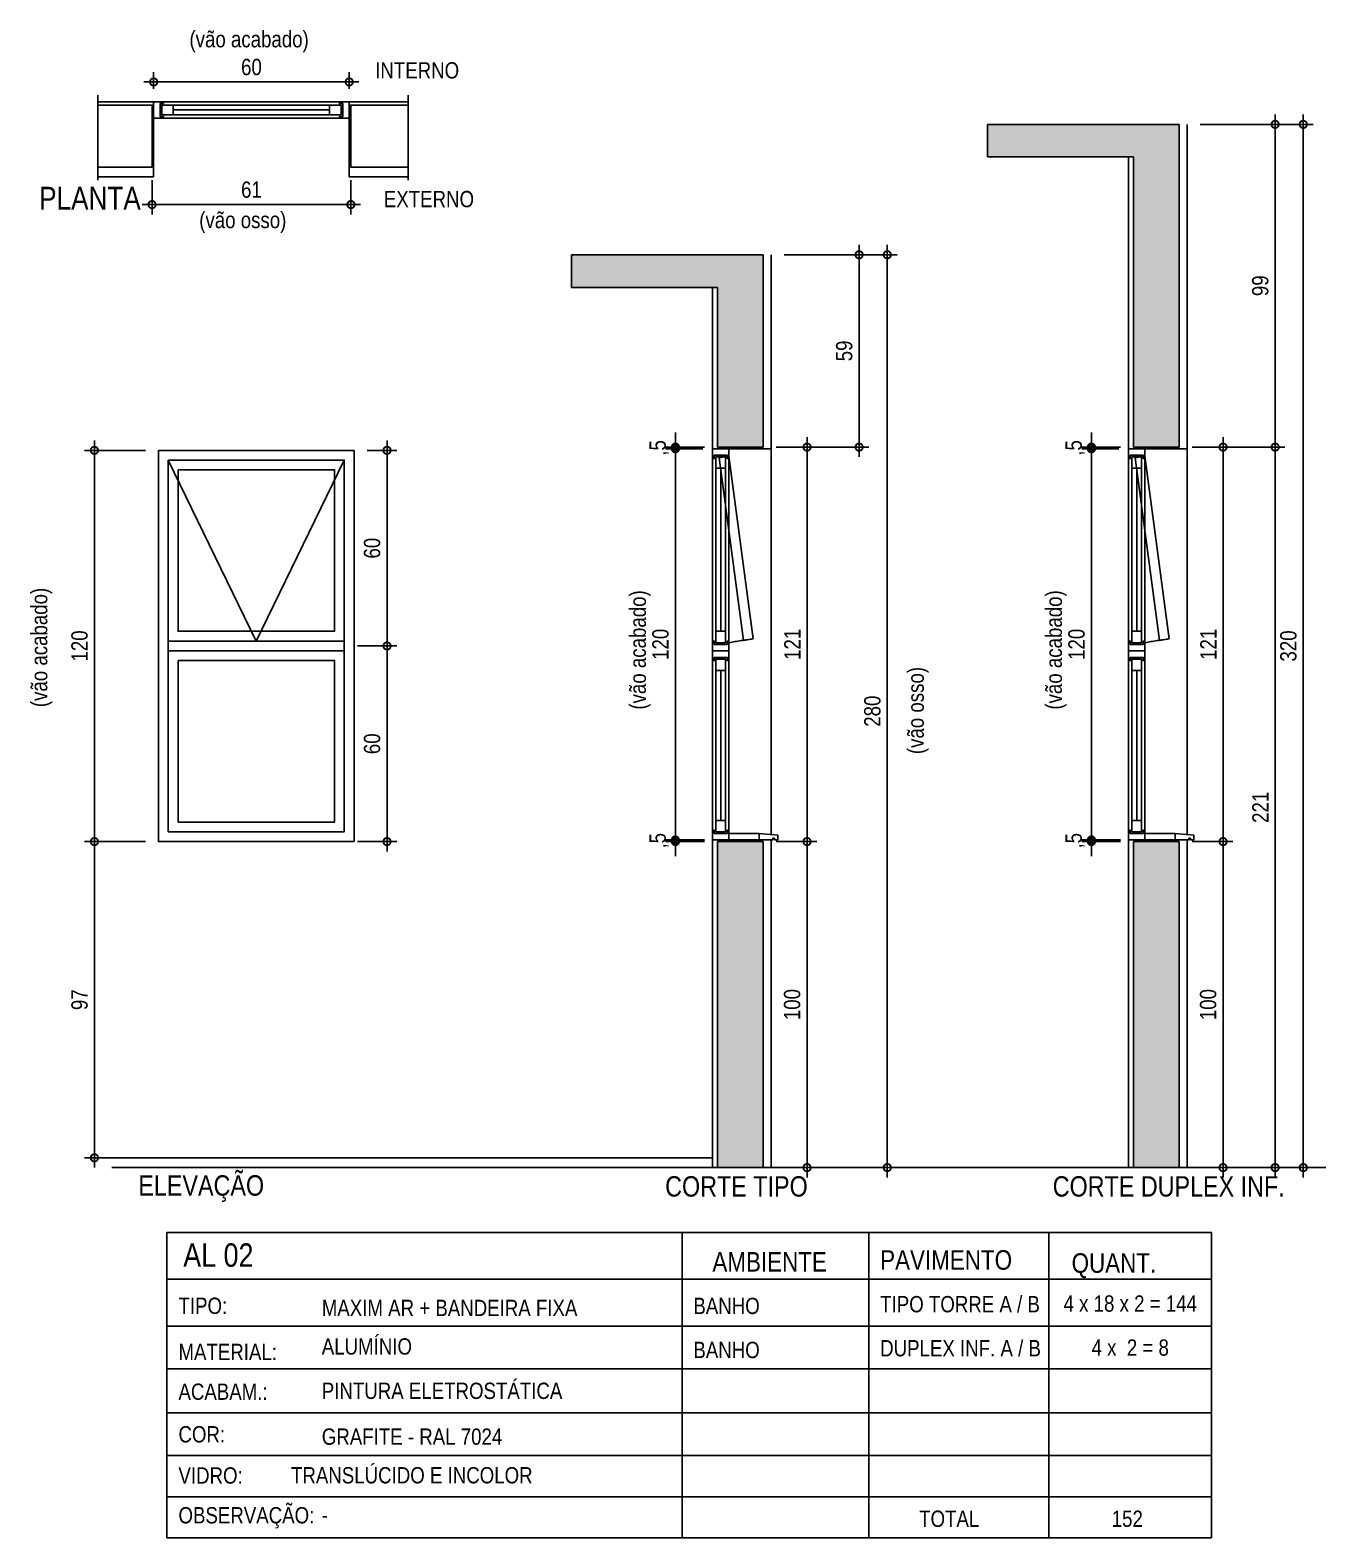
# Model space of a CAD drawing. Header units: metres. Extents: x -0.2 to 51.6, y -20.8 to 5.5.
# Drawn here: x 3.768 to 7.72, y 0.379 to 5.004 of the extents above; entities that cross this region are included whole.
import ezdxf

# ---------------------------------------------------------------- set-up
doc = ezdxf.new("R2010")
doc.units = ezdxf.units.M
doc.linetypes.add('DASHEDX2', pattern=[1.5, 1, -0.5])
for name, color, linetype in [('ARQ-ALV ACAB', 4, 'Continuous'), ('ARQ-ALV OSSO', 5, 'Continuous'), ('ARQ-AUX', 7, 'Continuous'), ('ARQ-AUX1', 1, 'Continuous'), ('ARQ-AUX2', 2, 'Continuous'), ('ARQ-CAX', 1, 'Continuous'), ('ARQ-CAX @ 1', 1, 'Continuous'), ('ARQ-DIM', 2, 'Continuous'), ('ARQ-ENCH', 1, 'Continuous'), ('ARQ-EST', 2, 'Continuous'), ('ARQ-PRJ', 7, 'DASHEDX2'), ('ARQ-TXT', 2, 'Continuous'), ('ES-CORTE', 2, 'Continuous')]:
    doc.layers.add(name, color=color, linetype=linetype)
doc.styles.add('Adesa', font='ARIALN.TTF')
doc.styles.get("Standard").update_dxf_attribs({"font": 'arial.ttf'})
doc.dimstyles.new('ADESA 1-0025', dxfattribs={"dimtxt": 0.05, "dimasz": 0.045, "dimexe": 0.03, "dimexo": 0.04, "dimgap": 0.02, "dimtad": 1, "dimtoh": 1, "dimdec": 0, "dimlfac": 100, "dimzin": 4, "dimtxsty": 'Adesa', "dimblk": 'DOTSMALL', "dimcen": 1, "dimdle": 0.03, "dimclrd": 1, "dimclre": 1, "dimclrt": 256, "dimazin": 1, "dimtm": 1e-09, "dimtfac": 1, "dimtdec": 0, "dimtix": 1, "dimtmove": 2, "dimatfit": 0, "dimldrblk": 'DOTSMALL', "dimfxl": 0.8, "dimtvp": 2, "dimtolj": 1, "dimtzin": 0, "dimarcsym": 0})

# ---------------------------------------------------------------- blocks, each defined once
blk = doc.blocks.new('_DotSmall')
at = {"color": 0, "linetype": 'ByBlock', "const_width": 0.5}
blk.add_lwpolyline([(-0.0625, 0, 1), (0.0625, 0, 1)], format="xyb", close=True, dxfattribs=at)
blk = doc.blocks.new('*D32')
at = {"layer": 'ARQ-DIM', "color": 1, "lineweight": -2, "transparency": 16777216}
for p, q in [((4.1471, 4.8238), (4.1471, 4.8748)), ((4.7471, 4.8238), (4.7471, 4.8748)), ((4.1171, 4.8448), (4.7771, 4.8448))]:
    blk.add_line(p, q, dxfattribs=at)
at = {"layer": 'Defpoints', "color": 0, "transparency": 16777216}
for p in [(4.7471, 4.8448), (4.1471, 4.7838), (4.7471, 4.7838)]:
    blk.add_point(p, dxfattribs=at)
at = {"layer": 'ARQ-DIM', "color": 1, "lineweight": -2, "transparency": 16777216, "xscale": 0.045, "yscale": 0.045, "zscale": 0.045, "rotation": 180}
blk.add_blockref('_DotSmall', (4.1471, 4.8448), dxfattribs=at)
at = {"layer": 'ARQ-DIM', "color": 1, "lineweight": -2, "transparency": 16777216, "xscale": 0.045, "yscale": 0.045, "zscale": 0.045}
blk.add_blockref('_DotSmall', (4.7471, 4.8448), dxfattribs=at)
at = {"layer": 'ARQ-DIM', "transparency": 16777216, "insert": (4.4471, 4.8903), "char_height": 0.05, "attachment_point": 5, "style": 'Adesa'}
blk.add_mtext('\\A1;60', dxfattribs=at)
blk = doc.blocks.new('*D33')
at = {"layer": 'ARQ-DIM', "color": 1, "lineweight": -2, "transparency": 16777216}
for p, q in [((4.1421, 4.5438), (4.1421, 4.4386)), ((4.7521, 4.5438), (4.7521, 4.4386)), ((4.1121, 4.4686), (4.7821, 4.4686))]:
    blk.add_line(p, q, dxfattribs=at)
at = {"layer": 'Defpoints', "color": 0, "transparency": 16777216}
for p in [(4.1421, 4.5838), (4.7521, 4.5838), (4.7521, 4.4686)]:
    blk.add_point(p, dxfattribs=at)
at = {"layer": 'ARQ-DIM', "color": 1, "lineweight": -2, "transparency": 16777216, "xscale": 0.045, "yscale": 0.045, "zscale": 0.045, "rotation": 180}
blk.add_blockref('_DotSmall', (4.1421, 4.4686), dxfattribs=at)
at = {"layer": 'ARQ-DIM', "color": 1, "lineweight": -2, "transparency": 16777216, "xscale": 0.045, "yscale": 0.045, "zscale": 0.045}
blk.add_blockref('_DotSmall', (4.7521, 4.4686), dxfattribs=at)
at = {"layer": 'ARQ-DIM', "transparency": 16777216, "insert": (4.4471, 4.5141), "char_height": 0.05, "attachment_point": 5, "style": 'Adesa'}
blk.add_mtext('\\A1;61', dxfattribs=at)
blk = doc.blocks.new('*D23')
at = {"layer": 'ARQ-DIM', "color": 1, "lineweight": -2, "transparency": 16777216}
for p, q in [((4.1221, 3.7147), (3.9353, 3.7147)), ((3.9653, 3.7447), (3.9653, 2.4847)), ((4.1221, 2.5147), (3.9353, 2.5147))]:
    blk.add_line(p, q, dxfattribs=at)
at = {"layer": 'Defpoints', "color": 0, "transparency": 16777216}
for p in [(4.1621, 3.7147), (3.9653, 2.5147), (4.1621, 2.5147)]:
    blk.add_point(p, dxfattribs=at)
at = {"layer": 'ARQ-DIM', "color": 1, "lineweight": -2, "transparency": 16777216, "xscale": 0.045, "yscale": 0.045, "zscale": 0.045}
for p, rotation in [((3.9653, 3.7147), 90), ((3.9653, 2.5147), 270)]:
    blk.add_blockref('_DotSmall', p, dxfattribs=dict(at, rotation=rotation))
at = {"layer": 'ARQ-DIM', "transparency": 16777216, "insert": (3.9198, 3.1147), "char_height": 0.05, "attachment_point": 5, "rotation": 90, "style": 'Adesa'}
blk.add_mtext('\\A1;120', dxfattribs=at)
blk = doc.blocks.new('*D24')
at = {"layer": 'ARQ-DIM', "color": 1, "lineweight": -2, "transparency": 16777216}
for p, q in [((3.9653, 2.5447), (3.9653, 1.5147)), ((4.1221, 2.5147), (3.9353, 2.5147)), ((4.1221, 1.5447), (3.9353, 1.5447))]:
    blk.add_line(p, q, dxfattribs=at)
at = {"layer": 'Defpoints', "color": 0, "transparency": 16777216}
for p in [(4.1621, 2.5147), (3.9653, 1.5447), (4.1621, 1.5447)]:
    blk.add_point(p, dxfattribs=at)
at = {"layer": 'ARQ-DIM', "color": 1, "lineweight": -2, "transparency": 16777216, "xscale": 0.045, "yscale": 0.045, "zscale": 0.045}
for p, rotation in [((3.9653, 2.5147), 90), ((3.9653, 1.5447), 270)]:
    blk.add_blockref('_DotSmall', p, dxfattribs=dict(at, rotation=rotation))
at = {"layer": 'ARQ-DIM', "transparency": 16777216, "insert": (3.9198, 2.0297), "char_height": 0.05, "attachment_point": 5, "rotation": 90, "style": 'Adesa'}
blk.add_mtext('\\A1;97', dxfattribs=at)
blk = doc.blocks.new('*D25')
at = {"layer": 'ARQ-DIM', "color": 1, "lineweight": -2, "transparency": 16777216}
for p, q in [((6.0821, 4.3147), (6.3419, 4.3147)), ((6.3119, 3.6947), (6.3119, 4.3447)), ((6.0571, 3.7247), (6.3419, 3.7247))]:
    blk.add_line(p, q, dxfattribs=at)
at = {"layer": 'Defpoints', "color": 0, "transparency": 16777216}
for p in [(6.0421, 4.3147), (6.3119, 4.3147), (6.0171, 3.7247)]:
    blk.add_point(p, dxfattribs=at)
at = {"layer": 'ARQ-DIM', "color": 1, "lineweight": -2, "transparency": 16777216, "xscale": 0.045, "yscale": 0.045, "zscale": 0.045}
for p, rotation in [((6.3119, 4.3147), 90), ((6.3119, 3.7247), 270)]:
    blk.add_blockref('_DotSmall', p, dxfattribs=dict(at, rotation=rotation))
at = {"layer": 'ARQ-DIM', "transparency": 16777216, "insert": (6.2664, 4.0197), "char_height": 0.05, "attachment_point": 5, "rotation": 90, "style": 'Adesa'}
blk.add_mtext('\\A1;59', dxfattribs=at)
blk = doc.blocks.new('*D26')
at = {"layer": 'ARQ-DIM', "color": 1, "lineweight": -2, "transparency": 16777216}
for p, q in [((6.33, 4.3147), (6.4283, 4.3147)), ((6.3983, 4.3447), (6.3983, 1.4847)), ((6.3406, 1.5147), (6.4283, 1.5147))]:
    blk.add_line(p, q, dxfattribs=at)
at = {"layer": 'Defpoints', "color": 0, "transparency": 16777216}
for p in [(6.29, 4.3147), (6.3006, 1.5147), (6.3983, 1.5147)]:
    blk.add_point(p, dxfattribs=at)
at = {"layer": 'ARQ-DIM', "color": 1, "lineweight": -2, "transparency": 16777216, "xscale": 0.045, "yscale": 0.045, "zscale": 0.045}
for p, rotation in [((6.3983, 4.3147), 90), ((6.3983, 1.5147), 270)]:
    blk.add_blockref('_DotSmall', p, dxfattribs=dict(at, rotation=rotation))
at = {"layer": 'ARQ-DIM', "transparency": 16777216, "insert": (6.3527, 2.9147), "char_height": 0.05, "attachment_point": 5, "rotation": 90, "style": 'Adesa'}
blk.add_mtext('\\A1;280', dxfattribs=at)
blk = doc.blocks.new('*U21')
at = {"color": 0, "linetype": 'ByBlock', "ltscale": 0.5}
for points in [[(0.02, -0.045), (0.02, -0.045), (0.02, -0.045), (0.02, -0.045), (0.02, -0.045), (0.02, -0.045), (0.02, -0.045), (0.02, -0.045), (0.02, -0.045), (0.03, -0.045), (0.03, -0.05), (0, -0.05), (0, 0), (0.03, 0), (0.03, -0.005), (0.02, -0.005), (0.02, -0.045)], [(0.58, -0.045), (0.58, -0.045), (0.58, -0.045), (0.58, -0.045), (0.58, -0.045), (0.58, -0.045), (0.58, -0.045), (0.58, -0.045), (0.58, -0.045), (0.57, -0.045), (0.57, -0.05), (0.6, -0.05), (0.6, 0), (0.57, 0), (0.57, -0.005), (0.58, -0.005), (0.58, -0.045)], [(0.025, -0.01), (0.06, -0.01), (0.06, -0.04), (0.025, -0.04)], [(0.575, -0.01), (0.54, -0.01), (0.54, -0.04), (0.575, -0.04)]]:
    blk.add_lwpolyline(points, close=True, dxfattribs=at)
at = {"color": 8, "linetype": 'ByBlock', "ltscale": 0.5}
for points in [[(0.57, 0), (0.03, 0)], [(0.57, -0.05), (0.03, -0.05)]]:
    blk.add_lwpolyline(points, dxfattribs=at)
at = {"color": 7, "linetype": 'ByBlock', "ltscale": 0.5}
blk.add_lwpolyline([(0.54, -0.01), (0.54, -0.04), (0.06, -0.04), (0.06, -0.01)], close=True, dxfattribs=at)
blk.add_lwpolyline([(0.06, -0.025), (0.54, -0.025)], dxfattribs=at)
blk = doc.blocks.new('*D27')
at = {"layer": 'ARQ-DIM', "color": 1, "lineweight": -2, "transparency": 16777216}
for p, q in [((6.1521, 2.5447), (6.1521, 1.4847)), ((6.0571, 2.5147), (6.1821, 2.5147)), ((6.0571, 1.5147), (6.1821, 1.5147))]:
    blk.add_line(p, q, dxfattribs=at)
at = {"layer": 'Defpoints', "color": 0, "transparency": 16777216}
for p in [(6.0171, 2.5147), (6.0171, 1.5147), (6.1521, 1.5147)]:
    blk.add_point(p, dxfattribs=at)
at = {"layer": 'ARQ-DIM', "color": 1, "lineweight": -2, "transparency": 16777216, "xscale": 0.045, "yscale": 0.045, "zscale": 0.045}
for p, rotation in [((6.1521, 2.5147), 90), ((6.1521, 1.5147), 270)]:
    blk.add_blockref('_DotSmall', p, dxfattribs=dict(at, rotation=rotation))
at = {"layer": 'ARQ-DIM', "transparency": 16777216, "insert": (6.1065, 2.0147), "char_height": 0.05, "attachment_point": 5, "rotation": 90, "style": 'Adesa'}
blk.add_mtext('\\A1;100', dxfattribs=at)
blk = doc.blocks.new('*D28')
at = {"layer": 'ARQ-DIM', "color": 1, "lineweight": -2, "transparency": 16777216}
for p, q in [((6.1521, 2.4847), (6.1521, 3.7547)), ((6.0571, 3.7247), (6.1821, 3.7247)), ((6.0571, 2.5147), (6.1821, 2.5147))]:
    blk.add_line(p, q, dxfattribs=at)
at = {"layer": 'Defpoints', "color": 0, "transparency": 16777216}
for p in [(6.0171, 3.7247), (6.1521, 3.7247), (6.0171, 2.5147)]:
    blk.add_point(p, dxfattribs=at)
at = {"layer": 'ARQ-DIM', "color": 1, "lineweight": -2, "transparency": 16777216, "xscale": 0.045, "yscale": 0.045, "zscale": 0.045}
for p, rotation in [((6.1521, 3.7247), 90), ((6.1521, 2.5147), 270)]:
    blk.add_blockref('_DotSmall', p, dxfattribs=dict(at, rotation=rotation))
at = {"layer": 'ARQ-DIM', "transparency": 16777216, "insert": (6.107, 3.1197), "char_height": 0.05, "attachment_point": 5, "rotation": 90, "style": 'Adesa'}
blk.add_mtext('\\A1;121', dxfattribs=at)
blk = doc.blocks.new('*D34')
at = {"layer": 'ARQ-DIM', "color": 1, "lineweight": -2, "transparency": 16777216}
for p, q in [((7.5885, 3.7547), (7.5885, 1.4847)), ((7.4715, 3.7247), (7.6185, 3.7247)), ((7.5743, 1.5147), (7.6185, 1.5147))]:
    blk.add_line(p, q, dxfattribs=at)
at = {"layer": 'Defpoints', "color": 0, "transparency": 16777216}
for p in [(7.4315, 3.7247), (7.5343, 1.5147), (7.5885, 1.5147)]:
    blk.add_point(p, dxfattribs=at)
at = {"layer": 'ARQ-DIM', "color": 1, "lineweight": -2, "transparency": 16777216, "xscale": 0.045, "yscale": 0.045, "zscale": 0.045}
for p, rotation in [((7.5885, 3.7247), 90), ((7.5885, 1.5147), 270)]:
    blk.add_blockref('_DotSmall', p, dxfattribs=dict(at, rotation=rotation))
at = {"layer": 'ARQ-DIM', "transparency": 16777216, "insert": (7.5434, 2.6197), "char_height": 0.05, "attachment_point": 5, "rotation": 90, "style": 'Adesa'}
blk.add_mtext('\\A1;221', dxfattribs=at)
blk = doc.blocks.new('*D29')
at = {"layer": 'ARQ-DIM', "color": 1, "lineweight": -2, "transparency": 16777216}
for p, q in [((5.7482, 3.7497), (5.7482, 2.4897)), ((5.8321, 3.7197), (5.7182, 3.7197)), ((5.8321, 2.5197), (5.7182, 2.5197))]:
    blk.add_line(p, q, dxfattribs=at)
at = {"layer": 'Defpoints', "color": 0, "transparency": 16777216}
for p in [(5.8721, 3.7197), (5.7482, 2.5197), (5.8721, 2.5197)]:
    blk.add_point(p, dxfattribs=at)
at = {"layer": 'ARQ-DIM', "color": 1, "lineweight": -2, "transparency": 16777216, "xscale": 0.045, "yscale": 0.045, "zscale": 0.045}
for p, rotation in [((5.7482, 3.7197), 90), ((5.7482, 2.5197), 270)]:
    blk.add_blockref('_DotSmall', p, dxfattribs=dict(at, rotation=rotation))
at = {"layer": 'ARQ-DIM', "transparency": 16777216, "insert": (5.7026, 3.1197), "char_height": 0.05, "attachment_point": 5, "rotation": 90, "style": 'Adesa'}
blk.add_mtext('\\A1;120', dxfattribs=at)
blk = doc.blocks.new('*D30')
at = {"layer": 'ARQ-DIM', "color": 1, "lineweight": -2, "transparency": 16777216}
for p, q in [((5.7482, 3.7247), (5.7482, 3.7697)), ((5.8371, 3.7247), (5.7182, 3.7247)), ((5.8321, 3.7197), (5.7182, 3.7197)), ((5.7482, 3.7247), (5.7482, 3.7197)), ((5.7482, 3.7197), (5.7482, 3.6747))]:
    blk.add_line(p, q, dxfattribs=at)
at = {"layer": 'Defpoints', "color": 0, "transparency": 16777216}
for p in [(5.7482, 3.7197), (5.8721, 3.7197), (5.8771, 3.7247)]:
    blk.add_point(p, dxfattribs=at)
at = {"layer": 'ARQ-DIM', "color": 1, "lineweight": -2, "transparency": 16777216, "xscale": 0.045, "yscale": 0.045, "zscale": 0.045}
for p, rotation in [((5.7482, 3.7247), 270), ((5.7482, 3.7197), 90)]:
    blk.add_blockref('_DotSmall', p, dxfattribs=dict(at, rotation=rotation))
at = {"layer": 'ARQ-DIM', "transparency": 16777216, "insert": (5.6982, 3.7222), "char_height": 0.05, "attachment_point": 5, "rotation": 90, "style": 'Adesa'}
blk.add_mtext('\\A1;,5', dxfattribs=at)
blk = doc.blocks.new('*D31')
at = {"layer": 'ARQ-DIM', "color": 1, "lineweight": -2, "transparency": 16777216}
for p, q in [((5.7482, 2.5197), (5.7482, 2.5647)), ((5.8371, 2.5197), (5.7182, 2.5197)), ((5.8371, 2.5147), (5.7182, 2.5147)), ((5.7482, 2.5147), (5.7482, 2.5197)), ((5.7482, 2.5147), (5.7482, 2.4697))]:
    blk.add_line(p, q, dxfattribs=at)
at = {"layer": 'Defpoints', "color": 0, "transparency": 16777216}
for p in [(5.7482, 2.5197), (5.8771, 2.5197), (5.8771, 2.5147)]:
    blk.add_point(p, dxfattribs=at)
at = {"layer": 'ARQ-DIM', "color": 1, "lineweight": -2, "transparency": 16777216, "xscale": 0.045, "yscale": 0.045, "zscale": 0.045}
for p, rotation in [((5.7482, 2.5197), 270), ((5.7482, 2.5147), 90)]:
    blk.add_blockref('_DotSmall', p, dxfattribs=dict(at, rotation=rotation))
at = {"layer": 'ARQ-DIM', "transparency": 16777216, "insert": (5.6982, 2.5172), "char_height": 0.05, "attachment_point": 5, "rotation": 90, "style": 'Adesa'}
blk.add_mtext('\\A1;,5', dxfattribs=at)
blk = doc.blocks.new('*U22')
at = {"color": 0, "linetype": 'ByBlock', "ltscale": 0.5}
for points in [[(0.02, -0.045), (0.02, -0.045), (0.02, -0.045), (0.02, -0.045), (0.02, -0.045), (0.02, -0.045), (0.02, -0.045), (0.02, -0.045), (0.02, -0.045), (0.03, -0.045), (0.03, -0.05), (0, -0.05), (0, 0), (0.03, 0), (0.03, -0.005), (0.02, -0.005), (0.02, -0.045)], [(0.6, -0.045), (0.6, -0.045), (0.6, -0.045), (0.6, -0.045), (0.6, -0.045), (0.6, -0.045), (0.6, -0.045), (0.6, -0.045), (0.6, -0.045), (0.59, -0.045), (0.59, -0.05), (0.62, -0.05), (0.62, 0), (0.59, 0), (0.59, -0.005), (0.6, -0.005), (0.6, -0.045)], [(0.025, -0.01), (0.06, -0.01), (0.06, -0.04), (0.025, -0.04)], [(0.595, -0.01), (0.56, -0.01), (0.56, -0.04), (0.595, -0.04)]]:
    blk.add_lwpolyline(points, close=True, dxfattribs=at)
at = {"color": 8, "linetype": 'ByBlock', "ltscale": 0.5}
for points in [[(0.59, 0), (0.03, 0)], [(0.59, -0.05), (0.03, -0.05)]]:
    blk.add_lwpolyline(points, dxfattribs=at)
at = {"color": 7, "linetype": 'ByBlock', "ltscale": 0.5}
blk.add_lwpolyline([(0.56, -0.01), (0.56, -0.04), (0.06, -0.04), (0.06, -0.01)], close=True, dxfattribs=at)
blk.add_lwpolyline([(0.06, -0.025), (0.56, -0.025)], dxfattribs=at)
blk = doc.blocks.new('V J 80x60')
at = {"flags": 128}
for points in [[(0, 1.2), (0.6, 1.2), (0.6, 0), (0, 0)], [(0.03, 1.17), (0.57, 1.17), (0.57, 0.615), (0.03, 0.615)], [(0.03, 1.17), (0.57, 1.17), (0.57, 0.03), (0.03, 0.03)], [(0.06, 1.14), (0.54, 1.14), (0.54, 0.645), (0.06, 0.645)], [(0.03, 0.585), (0.57, 0.585), (0.57, 0.03), (0.03, 0.03)], [(0.06, 0.555), (0.54, 0.555), (0.54, 0.06), (0.06, 0.06)]]:
    blk.add_lwpolyline(points, close=True, dxfattribs=at)
at = {"layer": 'ARQ-PRJ'}
blk.add_lwpolyline([(0.03, 1.17), (0.3, 0.615), (0.57, 1.17)], dxfattribs=at)
blk = doc.blocks.new('*U36')
at = {"color": 0, "linetype": 'ByBlock', "ltscale": 0.5}
for points in [[(0.02, -0.045), (0.02, -0.045), (0.02, -0.045), (0.02, -0.045), (0.02, -0.045), (0.02, -0.045), (0.02, -0.045), (0.02, -0.045), (0.02, -0.045), (0.03, -0.045), (0.03, -0.05), (0, -0.05), (0, 0), (0.03, 0), (0.03, -0.005), (0.02, -0.005), (0.02, -0.045)], [(0.56, -0.045), (0.56, -0.045), (0.56, -0.045), (0.56, -0.045), (0.56, -0.045), (0.56, -0.045), (0.56, -0.045), (0.56, -0.045), (0.56, -0.045), (0.55, -0.045), (0.55, -0.05), (0.58, -0.05), (0.58, 0), (0.55, 0), (0.55, -0.005), (0.56, -0.005), (0.56, -0.045)], [(0.025, -0.01), (0.06, -0.01), (0.06, -0.04), (0.025, -0.04)], [(0.555, -0.01), (0.52, -0.01), (0.52, -0.04), (0.555, -0.04)]]:
    blk.add_lwpolyline(points, close=True, dxfattribs=at)
at = {"color": 8, "linetype": 'ByBlock', "ltscale": 0.5}
for points in [[(0.55, 0), (0.03, 0)], [(0.55, -0.05), (0.03, -0.05)]]:
    blk.add_lwpolyline(points, dxfattribs=at)
at = {"color": 7, "linetype": 'ByBlock', "ltscale": 0.5}
blk.add_lwpolyline([(0.52, -0.01), (0.52, -0.04), (0.06, -0.04), (0.06, -0.01)], close=True, dxfattribs=at)
blk.add_lwpolyline([(0.06, -0.025), (0.52, -0.025)], dxfattribs=at)
blk = doc.blocks.new('*D116')
at = {"layer": 'ARQ-DIM', "color": 1, "lineweight": -2, "transparency": 16777216}
for p, q in [((7.5885, 3.6947), (7.5885, 4.7447)), ((7.3587, 4.7147), (7.6185, 4.7147)), ((7.3337, 3.7247), (7.6185, 3.7247))]:
    blk.add_line(p, q, dxfattribs=at)
at = {"layer": 'Defpoints', "color": 0, "transparency": 16777216}
for p in [(7.3187, 4.7147), (7.5885, 4.7147), (7.2937, 3.7247)]:
    blk.add_point(p, dxfattribs=at)
at = {"layer": 'ARQ-DIM', "color": 1, "lineweight": -2, "transparency": 16777216, "xscale": 0.045, "yscale": 0.045, "zscale": 0.045}
for p, rotation in [((7.5885, 4.7147), 90), ((7.5885, 3.7247), 270)]:
    blk.add_blockref('_DotSmall', p, dxfattribs=dict(at, rotation=rotation))
at = {"layer": 'ARQ-DIM', "transparency": 16777216, "insert": (7.543, 4.2197), "char_height": 0.05, "attachment_point": 5, "rotation": 90, "style": 'Adesa'}
blk.add_mtext('\\A1;99', dxfattribs=at)
blk = doc.blocks.new('*D117')
at = {"layer": 'ARQ-DIM', "color": 1, "lineweight": -2, "transparency": 16777216}
for p, q in [((7.6749, 4.7447), (7.6749, 1.4847)), ((7.6065, 4.7147), (7.7049, 4.7147)), ((7.6172, 1.5147), (7.7049, 1.5147))]:
    blk.add_line(p, q, dxfattribs=at)
at = {"layer": 'Defpoints', "color": 0, "transparency": 16777216}
for p in [(7.5665, 4.7147), (7.5772, 1.5147), (7.6749, 1.5147)]:
    blk.add_point(p, dxfattribs=at)
at = {"layer": 'ARQ-DIM', "color": 1, "lineweight": -2, "transparency": 16777216, "xscale": 0.045, "yscale": 0.045, "zscale": 0.045}
for p, rotation in [((7.6749, 4.7147), 90), ((7.6749, 1.5147), 270)]:
    blk.add_blockref('_DotSmall', p, dxfattribs=dict(at, rotation=rotation))
at = {"layer": 'ARQ-DIM', "transparency": 16777216, "insert": (7.6293, 3.1147), "char_height": 0.05, "attachment_point": 5, "rotation": 90, "style": 'Adesa'}
blk.add_mtext('\\A1;320', dxfattribs=at)
blk = doc.blocks.new('*D118')
at = {"layer": 'ARQ-DIM', "color": 1, "lineweight": -2, "transparency": 16777216}
for p, q in [((7.4287, 2.5447), (7.4287, 1.4847)), ((7.3337, 2.5147), (7.4587, 2.5147)), ((7.3337, 1.5147), (7.4587, 1.5147))]:
    blk.add_line(p, q, dxfattribs=at)
at = {"layer": 'Defpoints', "color": 0, "transparency": 16777216}
for p in [(7.2937, 2.5147), (7.2937, 1.5147), (7.4287, 1.5147)]:
    blk.add_point(p, dxfattribs=at)
at = {"layer": 'ARQ-DIM', "color": 1, "lineweight": -2, "transparency": 16777216, "xscale": 0.045, "yscale": 0.045, "zscale": 0.045}
for p, rotation in [((7.4287, 2.5147), 90), ((7.4287, 1.5147), 270)]:
    blk.add_blockref('_DotSmall', p, dxfattribs=dict(at, rotation=rotation))
at = {"layer": 'ARQ-DIM', "transparency": 16777216, "insert": (7.3831, 2.0147), "char_height": 0.05, "attachment_point": 5, "rotation": 90, "style": 'Adesa'}
blk.add_mtext('\\A1;100', dxfattribs=at)
blk = doc.blocks.new('*D119')
at = {"layer": 'ARQ-DIM', "color": 1, "lineweight": -2, "transparency": 16777216}
for p, q in [((7.4287, 2.4847), (7.4287, 3.7547)), ((7.3337, 3.7247), (7.4587, 3.7247)), ((7.3337, 2.5147), (7.4587, 2.5147))]:
    blk.add_line(p, q, dxfattribs=at)
at = {"layer": 'Defpoints', "color": 0, "transparency": 16777216}
for p in [(7.2937, 3.7247), (7.4287, 3.7247), (7.2937, 2.5147)]:
    blk.add_point(p, dxfattribs=at)
at = {"layer": 'ARQ-DIM', "color": 1, "lineweight": -2, "transparency": 16777216, "xscale": 0.045, "yscale": 0.045, "zscale": 0.045}
for p, rotation in [((7.4287, 3.7247), 90), ((7.4287, 2.5147), 270)]:
    blk.add_blockref('_DotSmall', p, dxfattribs=dict(at, rotation=rotation))
at = {"layer": 'ARQ-DIM', "transparency": 16777216, "insert": (7.3836, 3.1197), "char_height": 0.05, "attachment_point": 5, "rotation": 90, "style": 'Adesa'}
blk.add_mtext('\\A1;121', dxfattribs=at)
blk = doc.blocks.new('*D120')
at = {"layer": 'ARQ-DIM', "color": 1, "lineweight": -2, "transparency": 16777216}
for p, q in [((7.0248, 3.7497), (7.0248, 2.4897)), ((7.1087, 3.7197), (6.9948, 3.7197)), ((7.1087, 2.5197), (6.9948, 2.5197))]:
    blk.add_line(p, q, dxfattribs=at)
at = {"layer": 'Defpoints', "color": 0, "transparency": 16777216}
for p in [(7.1487, 3.7197), (7.0248, 2.5197), (7.1487, 2.5197)]:
    blk.add_point(p, dxfattribs=at)
at = {"layer": 'ARQ-DIM', "color": 1, "lineweight": -2, "transparency": 16777216, "xscale": 0.045, "yscale": 0.045, "zscale": 0.045}
for p, rotation in [((7.0248, 3.7197), 90), ((7.0248, 2.5197), 270)]:
    blk.add_blockref('_DotSmall', p, dxfattribs=dict(at, rotation=rotation))
at = {"layer": 'ARQ-DIM', "transparency": 16777216, "insert": (6.9792, 3.1197), "char_height": 0.05, "attachment_point": 5, "rotation": 90, "style": 'Adesa'}
blk.add_mtext('\\A1;120', dxfattribs=at)
blk = doc.blocks.new('*D121')
at = {"layer": 'ARQ-DIM', "color": 1, "lineweight": -2, "transparency": 16777216}
for p, q in [((7.0248, 3.7247), (7.0248, 3.7697)), ((7.1137, 3.7247), (6.9948, 3.7247)), ((7.1087, 3.7197), (6.9948, 3.7197)), ((7.0248, 3.7247), (7.0248, 3.7197)), ((7.0248, 3.7197), (7.0248, 3.6747))]:
    blk.add_line(p, q, dxfattribs=at)
at = {"layer": 'Defpoints', "color": 0, "transparency": 16777216}
for p in [(7.0248, 3.7197), (7.1487, 3.7197), (7.1537, 3.7247)]:
    blk.add_point(p, dxfattribs=at)
at = {"layer": 'ARQ-DIM', "color": 1, "lineweight": -2, "transparency": 16777216, "xscale": 0.045, "yscale": 0.045, "zscale": 0.045}
for p, rotation in [((7.0248, 3.7247), 270), ((7.0248, 3.7197), 90)]:
    blk.add_blockref('_DotSmall', p, dxfattribs=dict(at, rotation=rotation))
at = {"layer": 'ARQ-DIM', "transparency": 16777216, "insert": (6.9748, 3.7222), "char_height": 0.05, "attachment_point": 5, "rotation": 90, "style": 'Adesa'}
blk.add_mtext('\\A1;,5', dxfattribs=at)
blk = doc.blocks.new('*D122')
at = {"layer": 'ARQ-DIM', "color": 1, "lineweight": -2, "transparency": 16777216}
for p, q in [((7.0248, 2.5197), (7.0248, 2.5647)), ((7.1137, 2.5197), (6.9948, 2.5197)), ((7.1137, 2.5147), (6.9948, 2.5147)), ((7.0248, 2.5147), (7.0248, 2.5197)), ((7.0248, 2.5147), (7.0248, 2.4697))]:
    blk.add_line(p, q, dxfattribs=at)
at = {"layer": 'Defpoints', "color": 0, "transparency": 16777216}
for p in [(7.0248, 2.5197), (7.1537, 2.5197), (7.1537, 2.5147)]:
    blk.add_point(p, dxfattribs=at)
at = {"layer": 'ARQ-DIM', "color": 1, "lineweight": -2, "transparency": 16777216, "xscale": 0.045, "yscale": 0.045, "zscale": 0.045}
for p, rotation in [((7.0248, 2.5197), 270), ((7.0248, 2.5147), 90)]:
    blk.add_blockref('_DotSmall', p, dxfattribs=dict(at, rotation=rotation))
at = {"layer": 'ARQ-DIM', "transparency": 16777216, "insert": (6.9748, 2.5172), "char_height": 0.05, "attachment_point": 5, "rotation": 90, "style": 'Adesa'}
blk.add_mtext('\\A1;,5', dxfattribs=at)
blk = doc.blocks.new('*D287')
at = {"layer": 'ARQ-DIM', "color": 1, "lineweight": -2, "transparency": 16777216}
for p, q in [((4.8021, 3.7147), (4.8932, 3.7147)), ((4.8632, 3.0847), (4.8632, 3.7447)), ((4.7721, 3.1147), (4.8932, 3.1147))]:
    blk.add_line(p, q, dxfattribs=at)
at = {"layer": 'Defpoints', "color": 0, "transparency": 16777216}
for p in [(4.7621, 3.7147), (4.8632, 3.7147), (4.7321, 3.1147)]:
    blk.add_point(p, dxfattribs=at)
at = {"layer": 'ARQ-DIM', "color": 1, "lineweight": -2, "transparency": 16777216, "xscale": 0.045, "yscale": 0.045, "zscale": 0.045}
for p, rotation in [((4.8632, 3.7147), 90), ((4.8632, 3.1147), 270)]:
    blk.add_blockref('_DotSmall', p, dxfattribs=dict(at, rotation=rotation))
at = {"layer": 'ARQ-DIM', "transparency": 16777216, "insert": (4.8176, 3.4147), "char_height": 0.05, "attachment_point": 5, "rotation": 90, "style": 'Adesa'}
blk.add_mtext('\\A1;60', dxfattribs=at)
blk = doc.blocks.new('*D288')
at = {"layer": 'ARQ-DIM', "color": 1, "lineweight": -2, "transparency": 16777216}
for p, q in [((4.8021, 3.1147), (4.8932, 3.1147)), ((4.8632, 2.4847), (4.8632, 3.1447)), ((4.7721, 2.5147), (4.8932, 2.5147))]:
    blk.add_line(p, q, dxfattribs=at)
at = {"layer": 'Defpoints', "color": 0, "transparency": 16777216}
for p in [(4.7621, 3.1147), (4.8632, 3.1147), (4.7321, 2.5147)]:
    blk.add_point(p, dxfattribs=at)
at = {"layer": 'ARQ-DIM', "color": 1, "lineweight": -2, "transparency": 16777216, "xscale": 0.045, "yscale": 0.045, "zscale": 0.045}
for p, rotation in [((4.8632, 3.1147), 90), ((4.8632, 2.5147), 270)]:
    blk.add_blockref('_DotSmall', p, dxfattribs=dict(at, rotation=rotation))
at = {"layer": 'ARQ-DIM', "transparency": 16777216, "insert": (4.8176, 2.8147), "char_height": 0.05, "attachment_point": 5, "rotation": 90, "style": 'Adesa'}
blk.add_mtext('\\A1;60', dxfattribs=at)
blk = doc.blocks.new('ALUMINIO')
h = blk.add_hatch(color=8)
h.dxf.hatch_style = 1
h.paths.add_polyline_path([(7.1537, 3.7247), (7.2937, 3.7247), (7.2937, 4.7147), (6.7058, 4.7147), (6.7058, 4.6147), (7.1537, 4.6147)])
h = blk.add_hatch(color=8)
h.dxf.hatch_style = 1
h.paths.add_polyline_path([(5.8771, 3.7247), (6.0171, 3.7247), (6.0171, 4.3147), (5.4292, 4.3147), (5.4292, 4.2147), (5.8771, 4.2147)])
at = {"layer": 'ARQ-EST'}
h = blk.add_hatch(color=8, dxfattribs=at)
h.dxf.hatch_style = 1
h.paths.add_polyline_path([(6.0171, 1.5147), (5.8771, 1.5147), (5.8771, 2.5147), (6.0171, 2.5147)])
h = blk.add_hatch(color=8, dxfattribs=at)
h.dxf.hatch_style = 1
h.paths.add_polyline_path([(7.2937, 1.5147), (7.1537, 1.5147), (7.1537, 2.5147), (7.2937, 2.5147)])
for points in [[(3.9757, 4.8043), (3.9757, 4.544)], [(4.9283, 4.8043), (4.9283, 4.544)]]:
    blk.add_lwpolyline(points)
at = {"layer": 'ARQ-ALV ACAB', "color": 4}
for p, q in [((7.3187, 4.7147), (7.3187, 3.7197)), ((7.1387, 3.7197), (7.1387, 4.6147)), ((6.0421, 4.3147), (6.0421, 3.7197)), ((5.8621, 3.7197), (5.8621, 4.2147)), ((5.8621, 2.5197), (5.8621, 1.5147)), ((6.0421, 1.5147), (6.0421, 2.5197)), ((7.1387, 2.5197), (7.1387, 1.5147)), ((7.3187, 1.5147), (7.3187, 2.5197)), ((5.8621, 1.5447), (4.0192, 1.5447))]:
    blk.add_line(p, q, dxfattribs=at)
at = {"layer": 'ARQ-ALV ACAB'}
for points in [[(4.1471, 4.5538), (4.1471, 4.7838), (3.9757, 4.7838)], [(4.9283, 4.5538), (4.7471, 4.5538), (4.7471, 4.7838), (4.9283, 4.7838)], [(3.9757, 4.5538), (4.1471, 4.5538)]]:
    blk.add_lwpolyline(points, dxfattribs=at)
at = {"layer": 'ARQ-ALV ACAB', "color": 4}
for points in [[(6.0421, 3.7197), (5.8621, 3.7197)], [(7.3187, 3.7197), (7.1387, 3.7197)], [(6.0421, 2.5197), (5.8621, 2.5197)], [(7.3187, 2.5197), (7.1387, 2.5197)]]:
    blk.add_lwpolyline(points, dxfattribs=at)
at = {"layer": 'ARQ-ALV OSSO'}
for points in [[(3.9757, 4.5838), (4.1421, 4.5838), (4.1421, 4.7738), (3.9757, 4.7738)], [(4.9283, 4.7738), (4.7521, 4.7738), (4.7521, 4.5838), (4.9283, 4.5838)]]:
    blk.add_lwpolyline(points, dxfattribs=at)
at = {"layer": 'ARQ-AUX'}
for points in [[(6.0421, 3.7197), (6.0421, 2.5369)], [(7.3187, 3.7197), (7.3187, 2.5369)]]:
    blk.add_lwpolyline(points, dxfattribs=at)
at = {"layer": 'ARQ-AUX1'}
for points in [[(6.0051, 2.5197), (5.9121, 2.5197), (5.9121, 2.5397), (6.0051, 2.5397)], [(6.0521, 2.5197), (6.0621, 2.5197), (6.0621, 2.5347), (6.0051, 2.5397), (6.0051, 2.5197), (6.0471, 2.5197), (6.0471, 2.5247), (6.0521, 2.5247)], [(7.2817, 2.5197), (7.1887, 2.5197), (7.1887, 2.5397), (7.2817, 2.5397)], [(7.3287, 2.5197), (7.3387, 2.5197), (7.3387, 2.5347), (7.2817, 2.5397), (7.2817, 2.5197), (7.3237, 2.5197), (7.3237, 2.5247), (7.3287, 2.5247)]]:
    blk.add_lwpolyline(points, close=True, dxfattribs=at)
at = {"layer": 'ARQ-AUX2'}
for p, q in [((7.2937, 4.7147), (6.7058, 4.7147)), ((7.2937, 4.7147), (7.2937, 3.7247)), ((7.1537, 4.6147), (6.7058, 4.6147)), ((7.1537, 3.7247), (7.1537, 4.6147)), ((6.0171, 4.3147), (5.4292, 4.3147)), ((6.0171, 4.3147), (6.0171, 3.7247)), ((5.8771, 4.2147), (5.4292, 4.2147)), ((5.8771, 3.7247), (5.8771, 4.2147)), ((6.0171, 3.7247), (5.8771, 3.7247)), ((7.2937, 3.7247), (7.1537, 3.7247))]:
    blk.add_line(p, q, dxfattribs=at)
at = {"layer": 'ARQ-ENCH', "ltscale": 0.01}
for p, q in [((7.3934, 1.3159), (4.1873, 1.3159)), ((4.1873, 0.379), (4.1873, 1.3159)), ((5.7687, 0.379), (5.7687, 1.3159)), ((5.7687, 0.379), (5.7687, 1.3159)), ((6.3419, 1.3159), (6.3419, 0.379)), ((6.8942, 1.3159), (6.8942, 0.379)), ((7.3934, 0.379), (7.3934, 1.3159)), ((7.3934, 1.172), (4.1873, 1.172)), ((7.3934, 1.0282), (4.1873, 1.0282)), ((7.3934, 0.8975), (4.1873, 0.8975)), ((7.3934, 0.7624), (4.1873, 0.7624)), ((7.3934, 0.6317), (4.1873, 0.6317)), ((7.3934, 0.5053), (4.1873, 0.5053)), ((7.3934, 0.379), (4.1873, 0.379))]:
    blk.add_line(p, q, dxfattribs=at)
at = {"layer": 'ARQ-EST', "color": 8}
for points in [[(6.7058, 4.6147), (6.7058, 4.7147)], [(5.4292, 4.2147), (5.4292, 4.3147)]]:
    blk.add_lwpolyline(points, dxfattribs=at)
at = {"layer": 'ARQ-PRJ'}
for points in [[(5.9119, 3.697), (5.8823, 3.6923), (5.9575, 3.1316), (5.9872, 3.1363)], [(7.1885, 3.697), (7.1589, 3.6923), (7.2341, 3.1316), (7.2638, 3.1363)]]:
    blk.add_lwpolyline(points, close=True, dxfattribs=at)
for centre in [(6.1073, 2.1118), (7.3839, 2.1118)]:
    blk.add_arc(centre, 1.0315, 96.6881, 100.908, dxfattribs=at)
at = {"layer": 'ES-CORTE'}
for p, q in [((6.0171, 2.5147), (5.8771, 2.5147)), ((5.8771, 2.5147), (5.8771, 1.5147)), ((6.0171, 1.5147), (6.0171, 2.5147)), ((7.2937, 2.5147), (7.1537, 2.5147)), ((7.1537, 2.5147), (7.1537, 1.5147)), ((7.2937, 1.5147), (7.2937, 2.5147)), ((7.839, 1.5147), (4.0192, 1.5147))]:
    blk.add_line(p, q, dxfattribs=at)
at = {"layer": 'ARQ-CAX'}
blk.add_blockref('V J 80x60', (4.1621, 2.5147), dxfattribs=at)
at = {"layer": 'ARQ-CAX @ 1', "rotation": 180}
blk.add_blockref('*U21', (4.7471, 4.7338), dxfattribs=at)
at = {"layer": 'ARQ-CAX @ 1', "xscale": -1, "rotation": 270}
for name, p in [('*U22', (5.9121, 3.0997)), ('*U22', (7.1887, 3.0997)), ('*U36', (5.9121, 2.5197)), ('*U36', (7.1887, 2.5197))]:
    blk.add_blockref(name, p, dxfattribs=at)
at = {"layer": 'ARQ-TXT', "ltscale": 0.01, "char_height": 0.05, "attachment_point": 1}
for s, insert, width in [('{\\fArial Narrow|b0|i0|c0|p34;(vão acabado)}', (4.2569, 5.001), 0.454027), ('{\\fArial Narrow|b0|i0|c0|p34;(vão osso)}', (4.2869, 4.4463), 0.26445)]:
    blk.add_mtext(s, dxfattribs=dict(at, insert=insert, width=width))
at = {"layer": 'ARQ-TXT', "ltscale": 0.01, "style": 'Adesa'}
for s, insert, char_height, width, attachment_point in [('INTERNO', (4.8269, 4.9054), 0.05, 0.686828, 1), ('EXTERNO', (4.8534, 4.5105), 0.05, 0.686828, 1), ('AL 02', (4.2379, 1.2823), 0.072, 0.605305, 1), ('AMBIENTE', (6.0373, 1.2556), 0.06, 0.467927, 2), ('PAVIMENTO', (6.3765, 1.2309), 0.06, 0.336611, 4), ('QUANT.', (7.0938, 1.2519), 0.06, 0.39922, 2), ('TIPO:', (4.2232, 1.1159), 0.05, 0.166457, 1), ('BANHO', (5.8033, 1.0901), 0.05, 0.467927, 4), ('TIPO TORRE A / B', (6.3765, 1.0954), 0.05, 0.55993, 4), ('4 x 18 x 2 = 144', (7.1438, 1.0974), 0.05, 0.49922, 5), ('MAXIM AR + BANDEIRA FIXA', (4.663, 1.1093), 0.05, 1.067594, 1), ('MATERIAL:', (4.2232, 0.9743), 0.05, 0.336303, 1), ('ALUMÍNIO', (4.663, 0.9911), 0.05, 1.067594, 1), ('BANHO', (5.8033, 0.955), 0.05, 0.467927, 4), ('DUPLEX INF. A / B', (6.3765, 0.9603), 0.05, 0.55993, 4), ('4 x  2 = 8', (7.1438, 0.9623), 0.05, 0.49922, 5), ('ACABAM.:', (4.2232, 0.8523), 0.05, 0.336303, 1), ('PINTURA ELETROSTÁTICA', (4.663, 0.855), 0.05, 1.067594, 1), ('COR:', (4.2232, 0.7216), 0.05, 0.336303, 1), ('GRAFITE - RAL 7024', (4.663, 0.7145), 0.05, 1.067594, 1), ('TRANSLÚCIDO E INCOLOR', (4.5686, 0.596), 0.05, 1.067594, 1), ('VIDRO:', (4.2232, 0.5953), 0.05, 0.336303, 1), ('OBSERVAÇÃO:', (4.2232, 0.4733), 0.05, 0.336303, 1), ('TOTAL', (6.5883, 0.4626), 0.05, 0.410919, 2), ('152', (7.1348, 0.4626), 0.05, 0.39922, 2), ('-', (4.663, 0.4741), 0.05, 1.067594, 1)]:
    blk.add_mtext(s, dxfattribs=dict(at, insert=insert, char_height=char_height, width=width, attachment_point=attachment_point))
at = {"layer": 'ARQ-TXT', "attachment_point": 1, "style": 'Adesa'}
for s, insert, char_height, width in [('PLANTA', (3.7957, 4.5231), 0.07, 0.551174), ('ELEVAÇÃO', (4.1001, 1.4912), 0.0625, 0.551174), ('CORTE TIPO', (5.7167, 1.4883), 0.0625, 0.551174), ('CORTE DUPLEX INF.', (6.906, 1.4883), 0.0625, 0.791875)]:
    blk.add_mtext(s, dxfattribs=dict(at, insert=insert, char_height=char_height, width=width))
at = {"layer": 'ARQ-TXT', "ltscale": 0.01, "char_height": 0.05, "width": 0.88, "attachment_point": 1, "rotation": 90, "style": 'Adesa'}
for s, insert in [('{\\fArial Narrow|b0|i0|c0|p34;(vão acabado)}', (3.7707, 2.927)), ('{\\fArial Narrow|b0|i0|c0|p34;(vão acabado)}', (5.6076, 2.9194)), ('{\\fArial Narrow|b0|i0|c0|p34;(vão acabado)}', (6.8842, 2.9194)), ('{\\fArial Narrow|b0|i0|c0|p34;(vão osso)}', (6.4604, 2.7829))]:
    blk.add_mtext(s, dxfattribs=dict(at, insert=insert))
at = {"layer": 'ARQ-DIM'}
for base, p1, p2, picture, middle in [((4.7471, 4.8448), (4.1471, 4.7838), (4.7471, 4.7838), '*D32', (4.4471, 4.8903)), ((4.7521, 4.4686), (4.1421, 4.5838), (4.7521, 4.5838), '*D33', (4.4471, 4.5141))]:
    dim = blk.add_linear_dim(base=base, p1=p1, p2=p2, dimstyle='ADESA 1-0025', dxfattribs=at)
    dim.commit()
    dim.dimension.update_dxf_attribs({"geometry": picture, "text_midpoint": middle})
for base, p1, p2, picture, middle in [((7.5885, 4.7147), (7.2937, 3.7247), (7.3187, 4.7147), '*D116', (7.543, 4.2197)), ((7.6749, 1.5147), (7.5665, 4.7147), (7.5772, 1.5147), '*D117', (7.6293, 3.1147)), ((6.3119, 4.3147), (6.0171, 3.7247), (6.0421, 4.3147), '*D25', (6.2664, 4.0197)), ((6.3983, 1.5147), (6.29, 4.3147), (6.3006, 1.5147), '*D26', (6.3527, 2.9147)), ((5.7482, 2.5197), (5.8721, 3.7197), (5.8721, 2.5197), '*D29', (5.7026, 3.1197)), ((6.1521, 3.7247), (6.0171, 2.5147), (6.0171, 3.7247), '*D28', (6.107, 3.1197)), ((7.0248, 2.5197), (7.1487, 3.7197), (7.1487, 2.5197), '*D120', (6.9792, 3.1197)), ((7.4287, 3.7247), (7.2937, 2.5147), (7.2937, 3.7247), '*D119', (7.3836, 3.1197)), ((7.5885, 1.5147), (7.4315, 3.7247), (7.5343, 1.5147), '*D34', (7.5434, 2.6197)), ((3.9653, 2.5147), (4.1621, 3.7147), (4.1621, 2.5147), '*D23', (3.9198, 3.1147)), ((4.8632, 3.7147), (4.7321, 3.1147), (4.7621, 3.7147), '*D287', (4.8176, 3.4147)), ((4.8632, 3.1147), (4.7321, 2.5147), (4.7621, 3.1147), '*D288', (4.8176, 2.8147)), ((3.9653, 1.5447), (4.1621, 2.5147), (4.1621, 1.5447), '*D24', (3.9198, 2.0297)), ((6.1521, 1.5147), (6.0171, 2.5147), (6.0171, 1.5147), '*D27', (6.1065, 2.0147)), ((7.4287, 1.5147), (7.2937, 2.5147), (7.2937, 1.5147), '*D118', (7.3831, 2.0147))]:
    dim = blk.add_linear_dim(base=base, p1=p1, p2=p2, angle=90, dimstyle='ADESA 1-0025', dxfattribs=at)
    dim.commit()
    dim.dimension.update_dxf_attribs({"geometry": picture, "text_midpoint": middle})
for base, p1, p2, picture, middle in [((5.7482, 3.7197), (5.8771, 3.7247), (5.8721, 3.7197), '*D30', (5.6982, 3.7222)), ((7.0248, 3.7197), (7.1537, 3.7247), (7.1487, 3.7197), '*D121', (6.9748, 3.7222)), ((5.7482, 2.5197), (5.8771, 2.5147), (5.8771, 2.5197), '*D31', (5.6982, 2.5172)), ((7.0248, 2.5197), (7.1537, 2.5147), (7.1537, 2.5197), '*D122', (6.9748, 2.5172))]:
    dim = blk.add_linear_dim(base=base, p1=p1, p2=p2, angle=90, dimstyle='ADESA 1-0025', override={"dimdec": 1}, dxfattribs=at)
    dim.commit()
    dim.dimension.update_dxf_attribs({"geometry": picture, "text_midpoint": middle})

msp = doc.modelspace()

# ---------------------------------------------------------------- block references
msp.add_blockref('ALUMINIO', (0, 0))

doc.saveas('drawing.dxf')
